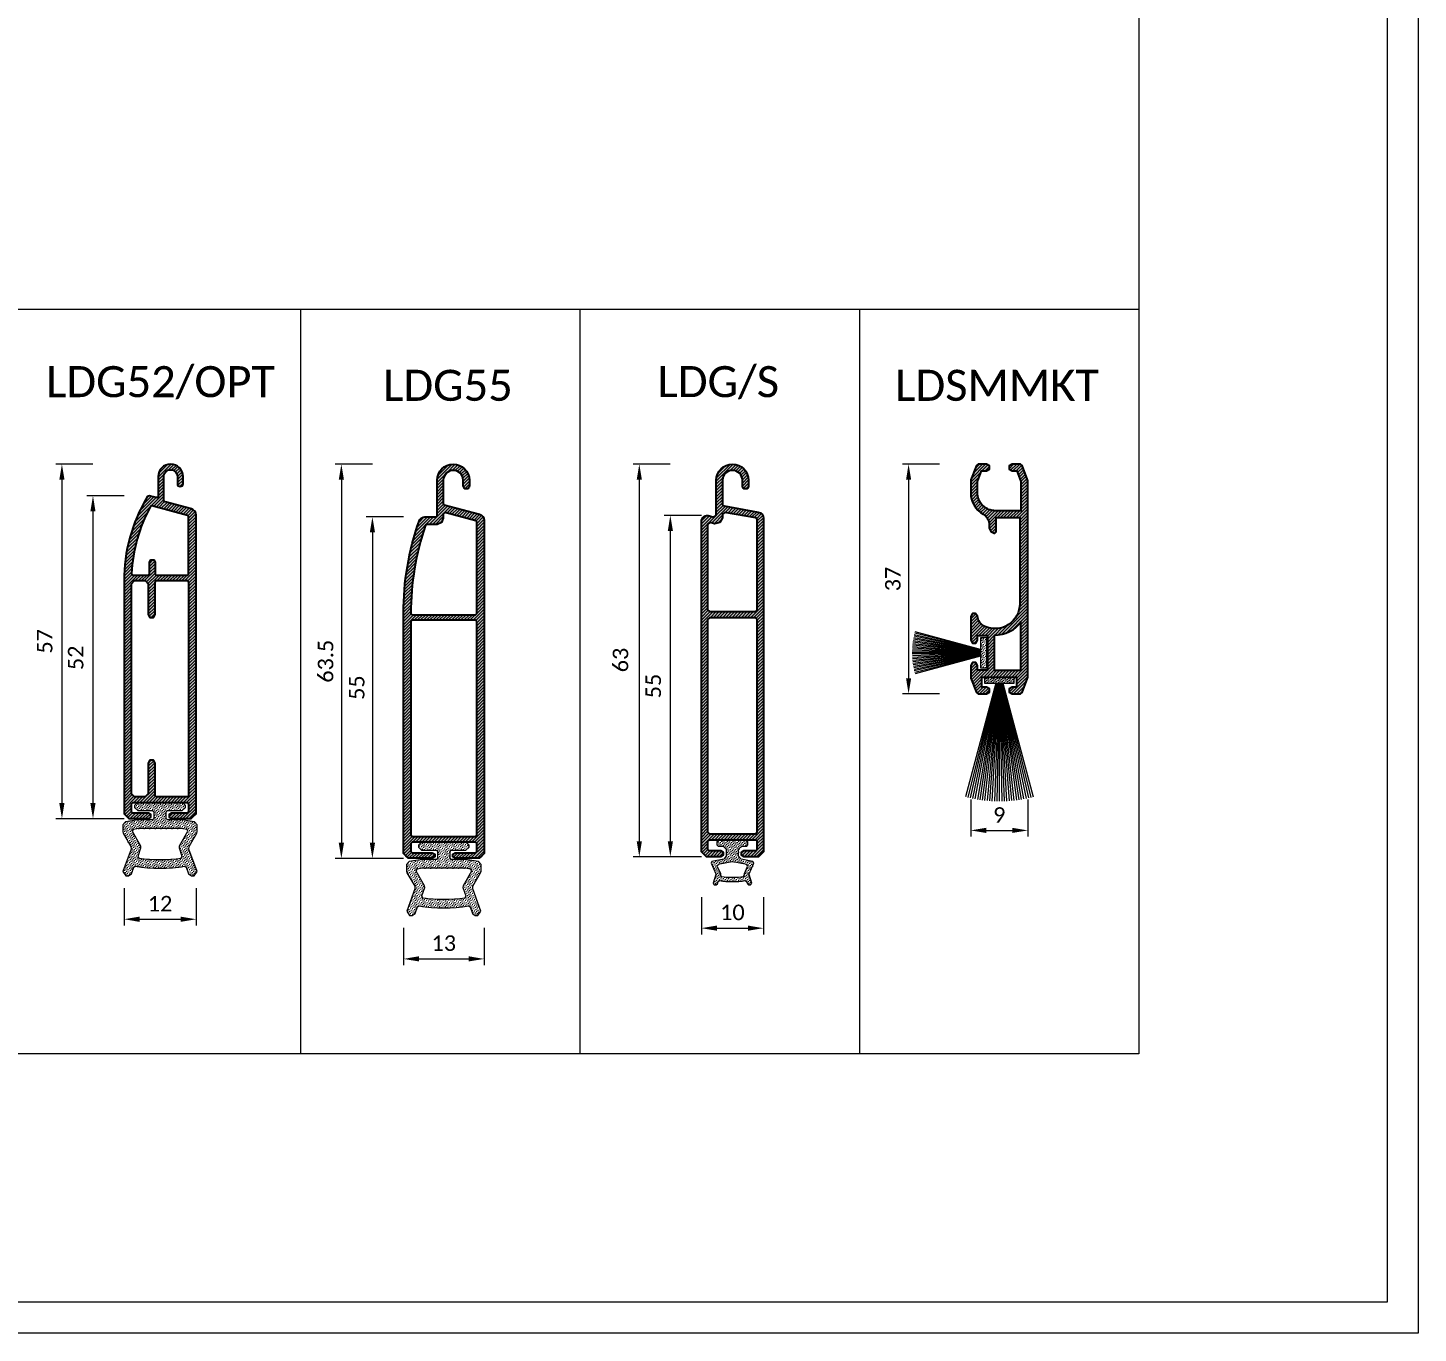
# Model space of a CAD drawing. Header units: millimetres. Extents: x 0 to 7790, y 0 to 17467.
# Drawn here: x 226.1 to 450, y 16468.5 to 16678.8 of the extents above; entities that cross this region are included whole.
import ezdxf

# ---------------------------------------------------------------- set-up
doc = ezdxf.new("R2010")
doc.units = ezdxf.units.MM
doc.header["$PDMODE"] = 35
doc.layers.get('0').update_dxf_attribs({"lineweight": 15})
for name, color, linetype, lineweight in [('_MB_kreskowanie_profile_0.09', 7, 'Continuous', 9), ('_MB_kreskowanie_uszczelki_0.09', 252, 'Continuous', 9), ('_MB_profile_0.25', 7, 'Continuous', 25), ('_MB_ramka_0.15', 124, 'Continuous', 15), ('_MB_solid', 7, 'Continuous', 9), ('_MB_tekst_0.25', 40, 'Continuous', 25), ('_MB_uszczelki_0.15', 140, 'Continuous', 15), ('_MB_wymiar_detal_0.09', 94, 'Continuous', 9)]:
    doc.layers.add(name, color=color, linetype=linetype, lineweight=lineweight)
doc.layers.add('_MB_pomocnicze_niedrukowane', color=220, linetype='Continuous', lineweight=15, plot=False)
doc.styles.add('_MB_Calibri_Light_2.5', font='calibril.ttf', dxfattribs={"height": 2.5})
doc.dimstyles.new('_MB_detal', dxfattribs={"dimscale": 10, "dimtxt": 2.5, "dimasz": 2.5, "dimexe": 1, "dimexo": 1, "dimgap": 1.25, "dimtad": 1, "dimdsep": 46, "dimtxsty": '_MB_Calibri_Light_2.5', "dimcen": -2.5, "dimclrd": 256, "dimclre": 256, "dimclrt": 40, "dimazin": 0, "dimtfac": 0.2, "dimtmove": 1, "dimatfit": 1, "dimfxl": 5, "dimfxlon": 1, "dimtolj": 1, "dimlwd": -1, "dimlwe": -1, "dimarcsym": 0})

# ---------------------------------------------------------------- blocks, each defined once
blk = doc.blocks.new('*D461')
at = {"layer": '_MB_wymiar_detal_0.09', "transparency": 16777216}
for p, q in [((241.58, 16603.41), (235.58, 16603.41)), ((236.58, 16600.91), (236.58, 16553.91)), ((241.58, 16551.41), (235.58, 16551.41))]:
    blk.add_line(p, q, dxfattribs=at)
for points in [[(236.16, 16600.91), (236.99, 16600.91), (236.58, 16603.41)], [(236.16, 16553.91), (236.99, 16553.91), (236.58, 16551.41)]]:
    blk.add_solid(points, dxfattribs=at)
at = {"layer": 'Defpoints', "color": 0, "transparency": 16777216}
for p in [(245.71, 16603.41), (236.58, 16551.41), (242.58, 16551.41)]:
    blk.add_point(p, dxfattribs=at)
at = {"layer": '_MB_wymiar_detal_0.09', "color": 40, "transparency": 16777216, "insert": (233.8, 16577.32), "char_height": 2.5, "attachment_point": 5, "rotation": 90, "style": '_MB_Calibri_Light_2.5'}
blk.add_mtext('\\A1;52', dxfattribs=at)
blk = doc.blocks.new('*D462')
at = {"layer": '_MB_wymiar_detal_0.09', "transparency": 16777216}
for p, q in [((236.58, 16608.52), (230.58, 16608.52)), ((231.58, 16606.02), (231.58, 16553.91)), ((236.58, 16551.41), (230.58, 16551.41))]:
    blk.add_line(p, q, dxfattribs=at)
for points in [[(231.16, 16606.02), (231.99, 16606.02), (231.58, 16608.52)], [(231.16, 16553.91), (231.99, 16553.91), (231.58, 16551.41)]]:
    blk.add_solid(points, dxfattribs=at)
at = {"layer": 'Defpoints', "color": 0, "transparency": 16777216}
for p in [(249.08, 16608.52), (231.58, 16551.41), (242.58, 16551.41)]:
    blk.add_point(p, dxfattribs=at)
at = {"layer": '_MB_wymiar_detal_0.09', "color": 40, "transparency": 16777216, "insert": (228.81, 16579.98), "char_height": 2.5, "attachment_point": 5, "rotation": 90, "style": '_MB_Calibri_Light_2.5'}
blk.add_mtext('\\A1;57', dxfattribs=at)
blk = doc.blocks.new('*D463')
at = {"layer": '_MB_wymiar_detal_0.09', "transparency": 16777216}
for p, q in [((241.58, 16540.21), (241.58, 16534.21)), ((253.18, 16540.21), (253.18, 16534.21)), ((244.08, 16535.21), (250.68, 16535.21))]:
    blk.add_line(p, q, dxfattribs=at)
for points in [[(244.08, 16535.63), (244.08, 16534.79), (241.58, 16535.21)], [(250.68, 16535.63), (250.68, 16534.79), (253.18, 16535.21)]]:
    blk.add_solid(points, dxfattribs=at)
at = {"layer": 'Defpoints', "color": 0, "transparency": 16777216}
for p in [(241.58, 16552.52), (253.18, 16552.6), (253.18, 16535.21)]:
    blk.add_point(p, dxfattribs=at)
at = {"layer": '_MB_wymiar_detal_0.09', "color": 40, "transparency": 16777216, "insert": (247.38, 16537.72), "char_height": 2.5, "attachment_point": 5, "style": '_MB_Calibri_Light_2.5'}
blk.add_mtext('\\A1;12', dxfattribs=at)
blk = doc.blocks.new('-U4LDG')
at = {"layer": '_MB_kreskowanie_uszczelki_0.09', "transparency": 33554687}
h = blk.add_hatch(dxfattribs=at)
h.set_pattern_fill('DOTS', color=256, scale=0.2, angle=45)
h.paths.add_polyline_path([(-1, -1.5), (-1, -2.6), (-1.2, -2.8), (-3.47, -2.8), (-5.57, -3.09), (-6, -3.59), (-6, -4.7), (-5.93, -4.95), (-4.69, -7.1), (-4.66, -7.52), (-5.97, -11.13), (-5.5, -11.8), (-5.07, -11.8), (-4.6, -11.47), (-4.22, -10.41), (-4, -10.28, 0.080466), (4, -10.28), (4.22, -10.41), (4.6, -11.47), (5.07, -11.8), (5.5, -11.8), (5.97, -11.13), (4.66, -7.52), (4.69, -7.1), (5.93, -4.95), (6, -4.7), (6, -3.59), (5.57, -3.09), (3.47, -2.8), (1.2, -2.8), (1, -2.6), (1, -1.5), (1.2, -1.3), (3.55, -1.3), (4.1, -0.8), (4.1, -0.5), (3.6, 0), (-3.6, 0), (-4.1, -0.5), (-4.1, -0.8), (-3.6, -1.3), (-1.2, -1.3)])
h.paths.add_polyline_path([(3.37, -4.2), (3.44, -4.2), (4.35, -4.33), (4.5, -4.63), (3.15, -6.96), (3.12, -7.38), (3.59, -8.68), (3.43, -8.95, -0.073076), (-3.43, -8.95), (-3.59, -8.68), (-3.12, -7.38), (-3.15, -6.96), (-4.5, -4.63), (-4.35, -4.33), (-3.44, -4.2), (-3.37, -4.2)], flags=16)
at = {"layer": '_MB_uszczelki_0.15'}
for points in [[(-3.6, 0), (-4.1, -0.5), (-4.1, -0.8), (-3.6, -1.3), (-1.2, -1.3), (-1, -1.5), (-1, -2.6), (-1.2, -2.8), (-3.47, -2.8), (-5.57, -3.09), (-6, -3.59), (-6, -4.7), (-5.93, -4.95), (-4.69, -7.1), (-4.66, -7.52), (-5.97, -11.13), (-5.5, -11.8), (-5.07, -11.8), (-4.6, -11.47), (-4.22, -10.41), (-4, -10.28, 0.080466), (4, -10.28), (4.22, -10.41), (4.6, -11.47), (5.07, -11.8), (5.5, -11.8), (5.97, -11.13), (4.66, -7.52), (4.69, -7.1), (5.93, -4.95), (6, -4.7), (6, -3.59), (5.57, -3.09), (3.47, -2.8), (1.2, -2.8), (1, -2.6), (1, -1.5), (1.2, -1.3), (3.55, -1.3), (4.1, -0.8), (4.1, -0.5), (3.6, 0)], [(-3.37, -4.2), (-3.44, -4.2), (-4.35, -4.33), (-4.5, -4.63), (-3.15, -6.96), (-3.12, -7.38), (-3.59, -8.68), (-3.43, -8.95, 0.073076), (3.43, -8.95), (3.59, -8.68), (3.12, -7.38), (3.15, -6.96), (4.5, -4.63), (4.35, -4.33), (3.44, -4.2), (3.37, -4.2)]]:
    blk.add_lwpolyline(points, format="xyb", close=True, dxfattribs=at)
blk = doc.blocks.new("-LDG52'OPT")
at = {"layer": '_MB_kreskowanie_profile_0.09', "transparency": 33554687}
h = blk.add_hatch(dxfattribs=at)
h.set_pattern_fill('JIS_WOOD', color=256, scale=0.5)
h.set_pattern_definition([(45, (15500.28955, -5177.3433), (-0.2499999996, 0.2499999996), [])])
h.paths.add_polyline_path([(-3.82, -1.79), (-4.79, -1.53, 0.339454), (-5.35, -1.76, 0.135017), (-9.05, -15.21), (-9.05, -52.71), (-8.65, -53.11), (-8.25, -53.51), (-5.1, -53.51), (-4.71, -53.29), (-4.71, -52.84), (-5.1, -52.61), (-7.65, -52.61), (-7.85, -52.41), (-7.85, -51.11), (-7.65, -50.91), (1.15, -50.91), (1.35, -51.11), (1.35, -52.41), (1.15, -52.61), (-1.4, -52.61), (-1.79, -52.84), (-1.79, -53.29), (-1.4, -53.51), (1.75, -53.51), (2.15, -53.11), (2.55, -52.71), (2.55, -4.57, 0.339454), (1.81, -3.6), (-2.43, -2.47, -0.339454), (-2.65, -2.18), (-2.65, 1.6, -1), (-0.45, 1.6), (-0.45, 0.45, 1), (0.45, 0.45), (0.45, 1.6, 1), (-3.55, 1.6), (-3.55, -1.6, -0.520567)])
h.paths.add_polyline_path([(1.2, -4.68), (1.35, -4.87), (1.35, -14.06), (1.15, -14.26), (-3.85, -14.26), (-4.05, -14.06), (-4.05, -12.21), (-4.27, -11.82), (-4.73, -11.82), (-4.95, -12.21), (-4.95, -14.06), (-5.15, -14.26), (-7.62, -14.26), (-7.82, -14.05, -0.113362), (-4.8, -3.23), (-4.58, -3.13)], flags=16)
h.paths.add_polyline_path([(1.15, -15.16), (1.35, -15.36), (1.35, -49.81), (1.15, -50.01), (-3.85, -50.01), (-4.05, -49.81), (-4.05, -44.56), (-4.32, -44.09), (-4.87, -44.09), (-5.15, -44.56), (-5.15, -49.51), (-5.65, -50.01), (-7.35, -50.01), (-7.85, -49.51), (-7.85, -15.66), (-7.35, -15.16), (-5.65, -15.16), (-5.15, -15.66), (-5.15, -20.61), (-4.87, -21.09), (-4.32, -21.09), (-4.05, -20.61), (-4.05, -15.36), (-3.85, -15.16)], flags=16)
at = {"layer": '_MB_solid', "transparency": 33554687}
h = blk.add_hatch(color=256, dxfattribs=at)
h.dxf.hatch_style = 1
h.paths.add_polyline_path([(2.55, -4.57, 0.339454), (1.81, -3.6), (-2.43, -2.47, -0.339454), (-2.65, -2.18), (-2.65, 1.6, -1), (-0.45, 1.6), (-0.45, 0.45, 1), (0.45, 0.45), (0.45, 1.6, 1), (-3.55, 1.6), (-3.55, -1.6, -0.520567), (-3.82, -1.79), (-4.79, -1.53, 0.339454), (-5.35, -1.76, 0.135017), (-9.05, -15.21), (-9.05, -52.71), (-8.65, -53.11), (-8.25, -53.51), (-5.1, -53.51), (-4.71, -53.29), (-4.71, -52.84), (-5.1, -52.61), (-7.65, -52.61), (-7.85, -52.41), (-7.85, -51.11), (-7.65, -50.91), (1.15, -50.91), (1.35, -51.11), (1.35, -52.41), (1.15, -52.61), (-1.4, -52.61), (-1.79, -52.84), (-1.79, -53.29), (-1.4, -53.51), (1.75, -53.51), (2.15, -53.11), (2.55, -52.71)])
h.paths.add_polyline_path([(1.15, -15.16), (1.35, -15.36), (1.35, -49.81), (1.15, -50.01), (-3.85, -50.01), (-4.05, -49.81), (-4.05, -44.56), (-4.32, -44.09), (-4.87, -44.09), (-5.15, -44.56), (-5.15, -49.51), (-5.65, -50.01), (-7.35, -50.01), (-7.85, -49.51), (-7.85, -15.66), (-7.35, -15.16), (-5.65, -15.16), (-5.15, -15.66), (-5.15, -20.61), (-4.87, -21.09), (-4.32, -21.09), (-4.05, -20.61), (-4.05, -15.36), (-3.85, -15.16)], flags=16)
h.paths.add_polyline_path([(1.15, -14.26), (-3.85, -14.26), (-4.05, -14.06), (-4.05, -12.21), (-4.27, -11.82), (-4.73, -11.82), (-4.95, -12.21), (-4.95, -14.06), (-5.15, -14.26), (-7.62, -14.26), (-7.82, -14.05, -0.113362), (-4.8, -3.23), (-4.58, -3.13), (1.2, -4.68), (1.35, -4.87), (1.35, -14.06)], flags=16)
at = {"layer": '_MB_profile_0.25'}
for points in [[(0.45, 1.6, 1), (-3.55, 1.6), (-3.55, -1.6, -0.520567), (-3.82, -1.79), (-4.79, -1.53, 0.339454), (-5.35, -1.76, 0.135017), (-9.05, -15.21), (-9.05, -52.71), (-8.65, -53.11), (-8.25, -53.51), (-5.1, -53.51), (-4.71, -53.29), (-4.71, -52.84), (-5.1, -52.61), (-7.65, -52.61), (-7.85, -52.41), (-7.85, -51.11), (-7.65, -50.91), (1.15, -50.91), (1.35, -51.11), (1.35, -52.41), (1.15, -52.61), (-1.4, -52.61), (-1.79, -52.84), (-1.79, -53.29), (-1.4, -53.51), (1.75, -53.51), (2.15, -53.11), (2.55, -52.71), (2.55, -4.57, 0.339454), (1.81, -3.6), (-2.43, -2.47, -0.339454), (-2.65, -2.18), (-2.65, 1.6, -1), (-0.45, 1.6), (-0.45, 0.45, 1), (0.45, 0.45)], [(1.2, -4.68), (-4.58, -3.13), (-4.8, -3.23, 0.113362), (-7.82, -14.05), (-7.62, -14.26), (-5.15, -14.26), (-4.95, -14.06), (-4.95, -12.21), (-4.73, -11.82), (-4.27, -11.82), (-4.05, -12.21), (-4.05, -14.06), (-3.85, -14.26), (1.15, -14.26), (1.35, -14.06), (1.35, -4.87)]]:
    blk.add_lwpolyline(points, format="xyb", close=True, dxfattribs=at)
blk.add_lwpolyline([(-3.85, -50.01), (-4.05, -49.81), (-4.05, -44.56), (-4.32, -44.09), (-4.87, -44.09), (-5.15, -44.56), (-5.15, -49.51), (-5.65, -50.01), (-7.35, -50.01), (-7.85, -49.51), (-7.85, -15.66), (-7.35, -15.16), (-5.65, -15.16), (-5.15, -15.66), (-5.15, -20.61), (-4.87, -21.09), (-4.32, -21.09), (-4.05, -20.61), (-4.05, -15.36), (-3.85, -15.16), (1.15, -15.16), (1.35, -15.36), (1.35, -49.81), (1.15, -50.01)], close=True, dxfattribs=at)
blk.add_blockref('-U4LDG', (-3.25, -50.91))
blk = doc.blocks.new('*D464')
at = {"layer": '_MB_wymiar_detal_0.09', "transparency": 16777216}
for p, q in [((286.58, 16600.02), (280.58, 16600.02)), ((281.58, 16597.52), (281.58, 16547.52)), ((286.58, 16545.02), (280.58, 16545.02))]:
    blk.add_line(p, q, dxfattribs=at)
for points in [[(281.16, 16597.52), (282, 16597.52), (281.58, 16600.02)], [(281.16, 16547.52), (282, 16547.52), (281.58, 16545.02)]]:
    blk.add_solid(points, dxfattribs=at)
at = {"layer": 'Defpoints', "color": 0, "transparency": 16777216}
for p in [(290.04, 16600.02), (281.58, 16545.02), (287.58, 16545.02)]:
    blk.add_point(p, dxfattribs=at)
at = {"layer": '_MB_wymiar_detal_0.09', "color": 40, "transparency": 16777216, "insert": (279.06, 16572.52), "char_height": 2.5, "attachment_point": 5, "rotation": 90, "style": '_MB_Calibri_Light_2.5'}
blk.add_mtext('\\A1;55', dxfattribs=at)
blk = doc.blocks.new('*D465')
at = {"layer": '_MB_wymiar_detal_0.09', "transparency": 16777216}
for p, q in [((281.58, 16608.52), (275.58, 16608.52)), ((276.58, 16606.02), (276.58, 16547.52)), ((281.58, 16545.02), (275.58, 16545.02))]:
    blk.add_line(p, q, dxfattribs=at)
for points in [[(276.16, 16606.02), (277, 16606.02), (276.58, 16608.52)], [(276.16, 16547.52), (277, 16547.52), (276.58, 16545.02)]]:
    blk.add_solid(points, dxfattribs=at)
at = {"layer": 'Defpoints', "color": 0, "transparency": 16777216}
for p in [(294.6, 16608.52), (276.58, 16545.02), (287.58, 16545.02)]:
    blk.add_point(p, dxfattribs=at)
at = {"layer": '_MB_wymiar_detal_0.09', "color": 40, "transparency": 16777216, "insert": (274.05, 16576.77), "char_height": 2.5, "attachment_point": 5, "rotation": 90, "style": '_MB_Calibri_Light_2.5'}
blk.add_mtext('\\A1;63.5', dxfattribs=at)
blk = doc.blocks.new('-LDG55')
at = {"layer": '_MB_kreskowanie_profile_0.09', "transparency": 33554687}
h = blk.add_hatch(dxfattribs=at)
h.set_pattern_fill('JIS_WOOD', color=256, scale=0.5)
h.set_pattern_definition([(45, (15316.1808, -5176.73827), (-0.2499999996, 0.2499999996), [])])
h.paths.add_polyline_path([(-10.12, -58.7), (-9.72, -59.1), (-9.32, -59.5), (-5.47, -59.5), (-5.08, -59.28), (-5.08, -58.83), (-5.47, -58.6), (-8.72, -58.6), (-8.92, -58.4), (-8.92, -57.1), (-8.72, -56.9), (1.48, -56.9), (1.68, -57.1), (1.68, -58.4), (1.48, -58.6), (-1.77, -58.6), (-2.16, -58.83), (-2.16, -59.28), (-1.77, -59.5), (2.08, -59.5), (2.48, -59.1), (2.88, -58.7), (2.88, -5.03, 0.339454), (2.14, -4.06), (-3.55, -2.54, -0.339454), (-3.7, -2.34), (-3.7, 1.4, -1), (-0.5, 1.4), (-0.5, 0.5, 1), (0.5, 0.5), (0.5, 1.4, 1), (-4.7, 1.4), (-4.7, -4.3, -0.414214), (-4.9, -4.5), (-6.66, -4.5, 0.318943), (-7.61, -5.17, 0.084153), (-10.12, -20)])
h.paths.add_polyline_path([(-8.72, -21.15), (1.48, -21.15), (1.68, -21.35), (1.68, -55.8), (1.48, -56), (-8.72, -56), (-8.92, -55.8), (-8.92, -21.35)], flags=16)
h.paths.add_polyline_path([(-8.72, -20.25), (-8.92, -20.05, -0.082804), (-6.57, -5.84), (-6.38, -5.7), (-4.7, -5.7), (-3.99, -5.41), (-3.7, -4.7), (-3.7, -4), (-3.45, -3.81), (1.53, -5.14), (1.68, -5.33), (1.68, -20.05), (1.48, -20.25)], flags=16)
at = {"layer": '_MB_solid', "transparency": 33554687}
h = blk.add_hatch(color=256, dxfattribs=at)
h.dxf.hatch_style = 1
h.paths.add_polyline_path([(-3.55, -2.54, -0.339454), (-3.7, -2.34), (-3.7, 1.4, -1), (-0.5, 1.4), (-0.5, 0.5, 1), (0.5, 0.5), (0.5, 1.4, 1), (-4.7, 1.4), (-4.7, -4.3, -0.414214), (-4.9, -4.5), (-6.66, -4.5, 0.318943), (-7.61, -5.17, 0.084153), (-10.12, -20), (-10.12, -58.7), (-9.72, -59.1), (-9.32, -59.5), (-5.47, -59.5), (-5.08, -59.28), (-5.08, -58.83), (-5.47, -58.6), (-8.72, -58.6), (-8.92, -58.4), (-8.92, -57.1), (-8.72, -56.9), (1.48, -56.9), (1.68, -57.1), (1.68, -58.4), (1.48, -58.6), (-1.77, -58.6), (-2.16, -58.83), (-2.16, -59.28), (-1.77, -59.5), (2.08, -59.5), (2.48, -59.1), (2.88, -58.7), (2.88, -5.03, 0.339454), (2.14, -4.06)])
h.paths.add_polyline_path([(1.53, -5.14), (1.68, -5.33), (1.68, -20.05), (1.48, -20.25), (-8.72, -20.25), (-8.92, -20.05, -0.082804), (-6.57, -5.84), (-6.38, -5.7), (-4.7, -5.7), (-3.99, -5.41), (-3.7, -4.7), (-3.7, -4), (-3.45, -3.81)], flags=16)
h.paths.add_polyline_path([(1.48, -21.15), (1.68, -21.35), (1.68, -55.8), (1.48, -56), (-8.72, -56), (-8.92, -55.8), (-8.92, -21.35), (-8.72, -21.15)], flags=16)
at = {"layer": '_MB_profile_0.25'}
blk.add_lwpolyline([(-10.12, -20, -0.084153), (-7.61, -5.17, -0.318943), (-6.66, -4.5), (-4.9, -4.5, 0.414214), (-4.7, -4.3), (-4.7, 1.4, -1), (0.5, 1.4), (0.5, 0.5, -1), (-0.5, 0.5), (-0.5, 1.4, 1), (-3.7, 1.4), (-3.7, -2.34, 0.339454), (-3.55, -2.54), (2.14, -4.06, -0.339454), (2.88, -5.03), (2.88, -58.7), (2.48, -59.1), (2.08, -59.5), (-1.77, -59.5), (-2.16, -59.28), (-2.16, -58.83), (-1.77, -58.6), (1.48, -58.6), (1.68, -58.4), (1.68, -57.1), (1.48, -56.9), (-8.72, -56.9), (-8.92, -57.1), (-8.92, -58.4), (-8.72, -58.6), (-5.47, -58.6), (-5.08, -58.83), (-5.08, -59.28), (-5.47, -59.5), (-9.32, -59.5), (-9.72, -59.1), (-10.12, -58.7), (-10.12, -19.97)], format="xyb", dxfattribs=at)
blk.add_lwpolyline([(1.68, -5.33), (1.53, -5.14), (-3.45, -3.81), (-3.7, -4), (-3.7, -4.7), (-3.99, -5.41), (-4.7, -5.7), (-6.38, -5.7), (-6.57, -5.84, 0.082804), (-8.92, -20.05), (-8.72, -20.25), (1.48, -20.25), (1.68, -20.05)], format="xyb", close=True, dxfattribs=at)
blk.add_lwpolyline([(1.68, -21.35), (1.48, -21.15), (-8.72, -21.15), (-8.92, -21.35), (-8.92, -55.8), (-8.72, -56), (1.48, -56), (1.68, -55.8)], close=True, dxfattribs=at)
blk.add_blockref('-U4LDG', (-3.62, -56.9))
blk = doc.blocks.new('*D466')
at = {"layer": '_MB_wymiar_detal_0.09', "transparency": 16777216}
for p, q in [((286.58, 16533.82), (286.58, 16527.82)), ((299.58, 16533.82), (299.58, 16527.82)), ((289.08, 16528.82), (297.08, 16528.82))]:
    blk.add_line(p, q, dxfattribs=at)
for points in [[(289.08, 16529.24), (289.08, 16528.41), (286.58, 16528.82)], [(297.08, 16529.24), (297.08, 16528.41), (299.58, 16528.82)]]:
    blk.add_solid(points, dxfattribs=at)
at = {"layer": 'Defpoints', "color": 0, "transparency": 16777216}
for p in [(286.58, 16546.02), (299.58, 16546.02), (299.58, 16528.82)]:
    blk.add_point(p, dxfattribs=at)
at = {"layer": '_MB_wymiar_detal_0.09', "color": 40, "transparency": 16777216, "insert": (293.08, 16531.35), "char_height": 2.5, "attachment_point": 5, "style": '_MB_Calibri_Light_2.5'}
blk.add_mtext('\\A1;13', dxfattribs=at)
blk = doc.blocks.new('*D467')
at = {"layer": '_MB_wymiar_detal_0.09', "transparency": 16777216}
for p, q in [((334.56, 16538.77), (334.56, 16532.77)), ((344.56, 16538.77), (344.56, 16532.77)), ((337.06, 16533.77), (342.06, 16533.77))]:
    blk.add_line(p, q, dxfattribs=at)
for points in [[(337.06, 16534.19), (337.06, 16533.36), (334.56, 16533.77)], [(342.06, 16534.19), (342.06, 16533.36), (344.56, 16533.77)]]:
    blk.add_solid(points, dxfattribs=at)
at = {"layer": 'Defpoints', "color": 0, "transparency": 16777216}
for p in [(334.56, 16546.27), (344.56, 16546.27), (344.56, 16533.77)]:
    blk.add_point(p, dxfattribs=at)
at = {"layer": '_MB_wymiar_detal_0.09', "color": 40, "transparency": 16777216, "insert": (339.56, 16536.3), "char_height": 2.5, "attachment_point": 5, "style": '_MB_Calibri_Light_2.5'}
blk.add_mtext('\\A1;10', dxfattribs=at)
blk = doc.blocks.new('*D468')
at = {"layer": '_MB_wymiar_detal_0.09', "transparency": 16777216}
for p, q in [((334.56, 16600.27), (328.56, 16600.27)), ((329.56, 16597.77), (329.56, 16547.77)), ((334.56, 16545.27), (328.56, 16545.27))]:
    blk.add_line(p, q, dxfattribs=at)
for points in [[(329.15, 16597.77), (329.98, 16597.77), (329.56, 16600.27)], [(329.15, 16547.77), (329.98, 16547.77), (329.56, 16545.27)]]:
    blk.add_solid(points, dxfattribs=at)
at = {"layer": 'Defpoints', "color": 0, "transparency": 16777216}
for p in [(335.56, 16600.27), (329.56, 16545.27), (335.56, 16545.27)]:
    blk.add_point(p, dxfattribs=at)
at = {"layer": '_MB_wymiar_detal_0.09', "color": 40, "transparency": 16777216, "insert": (326.82, 16572.78), "char_height": 2.5, "attachment_point": 5, "rotation": 90, "style": '_MB_Calibri_Light_2.5'}
blk.add_mtext('\\A1;55', dxfattribs=at)
blk = doc.blocks.new('*D469')
at = {"layer": '_MB_wymiar_detal_0.09', "transparency": 16777216}
for p, q in [((329.56, 16608.52), (323.56, 16608.52)), ((324.56, 16606.02), (324.56, 16547.77)), ((329.56, 16545.27), (323.56, 16545.27))]:
    blk.add_line(p, q, dxfattribs=at)
for points in [[(324.15, 16606.02), (324.98, 16606.02), (324.56, 16608.52)], [(324.15, 16547.77), (324.98, 16547.77), (324.56, 16545.27)]]:
    blk.add_solid(points, dxfattribs=at)
at = {"layer": 'Defpoints', "color": 0, "transparency": 16777216}
for p in [(339.56, 16608.52), (324.56, 16545.27), (335.56, 16545.27)]:
    blk.add_point(p, dxfattribs=at)
at = {"layer": '_MB_wymiar_detal_0.09', "color": 40, "transparency": 16777216, "insert": (321.54, 16576.97), "char_height": 2.5, "attachment_point": 5, "rotation": 90, "style": '_MB_Calibri_Light_2.5'}
blk.add_mtext('\\A1;63', dxfattribs=at)
blk = doc.blocks.new("-U1'LD")
at = {"layer": '_MB_kreskowanie_uszczelki_0.09', "transparency": 33554687}
h = blk.add_hatch(dxfattribs=at)
h.set_pattern_fill('DOTS', color=256, scale=0.2, angle=45)
h.set_pattern_definition([(45, (16177.79034, -5378.269), (-0.1122532015, 0.3367596045), [0, -0.3175])])
h.paths.add_polyline_path([(1.5, -1), (2.3, -1), (2.5, -0.8), (2.5, -0.2), (2.3, 0), (-2.3, 0), (-2.5, -0.2), (-2.5, -0.8), (-2.3, -1), (-1.5, -1), (-1, -1.5), (-1, -2.59), (-1.4, -3.08), (-3.3, -3.45), (-3.45, -3.73), (-2.68, -5.43), (-2.67, -5.57), (-3.12, -6.94), (-2.93, -7.2), (-2.61, -7.2), (-2.42, -7.06), (-2.29, -6.67), (-2.07, -6.54, 0.079556), (2.07, -6.54), (2.29, -6.67), (2.42, -7.06), (2.61, -7.2), (2.93, -7.2), (3.12, -6.94), (2.67, -5.57), (2.68, -5.43), (3.45, -3.73), (3.3, -3.45), (1.4, -3.08), (1, -2.59), (1, -1.5)])
h.paths.add_polyline_path([(2.3, -3.97), (2.45, -4.25), (1.93, -5.39), (1.92, -5.53), (1.95, -5.61), (1.79, -5.87, -0.072504), (-1.79, -5.87), (-1.95, -5.61), (-1.92, -5.53), (-1.93, -5.39), (-2.45, -4.25), (-2.3, -3.97), (-0.04, -3.52), (0.04, -3.52)], flags=16)
at = {"layer": '_MB_uszczelki_0.15'}
for points in [[(3.3, -3.45), (1.4, -3.08), (1, -2.59), (1, -1.5), (1.5, -1), (2.3, -1), (2.5, -0.8), (2.5, -0.3), (2.2, 0), (-2.2, 0), (-2.5, -0.3), (-2.5, -0.8), (-2.3, -1), (-1.5, -1), (-1, -1.5), (-1, -2.59), (-1.4, -3.08), (-3.3, -3.45), (-3.45, -3.73), (-2.68, -5.43), (-2.67, -5.57), (-3.12, -6.94), (-2.93, -7.2), (-2.61, -7.2), (-2.42, -7.06), (-2.29, -6.67), (-2.07, -6.54, 0.079556), (2.07, -6.54), (2.29, -6.67), (2.42, -7.06), (2.61, -7.2), (2.93, -7.2), (3.12, -6.94), (2.67, -5.57), (2.68, -5.43), (3.45, -3.73)], [(-0.04, -3.52), (-2.3, -3.97), (-2.45, -4.25), (-1.93, -5.39), (-1.92, -5.53), (-1.95, -5.61), (-1.79, -5.87, 0.072504), (1.79, -5.87), (1.95, -5.61), (1.92, -5.53), (1.93, -5.39), (2.45, -4.25), (2.3, -3.97), (0.04, -3.52)]]:
    blk.add_lwpolyline(points, format="xyb", dxfattribs=at)
for points in [[(0.04, -3.52), (-0.04, -3.52)], [(3.45, -3.73), (3.3, -3.45)]]:
    blk.add_lwpolyline(points, dxfattribs=at)
blk = doc.blocks.new("-LDG'S")
at = {"layer": '_MB_kreskowanie_profile_0.09', "transparency": 33554687}
h = blk.add_hatch(dxfattribs=at)
h.set_pattern_fill('JIS_WOOD', color=256, scale=0.5)
h.set_pattern_definition([(45, (15498.7698, -5068.40613), (-0.2499999996, 0.2499999996), [])])
edge = h.paths.add_edge_path()
edge.add_arc((1.9, -4.7), 1, 0, 80)
edge.add_line((2.07, -3.72), (-3.45, -2.74))
edge.add_arc((-3.4, -2.45), 0.3, 180, 260, ccw=False)
edge.add_line((-3.7, -2.45), (-3.7, 1.4))
edge.add_arc((-2.1, 1.4), 1.6, 0, 180, ccw=False)
edge.add_line((-0.5, 1.4), (-0.5, 0.5))
edge.add_arc((0, 0.5), 0.5, 180, 360)
edge.add_line((0.5, 0.5), (0.5, 1.4))
edge.add_arc((-2.1, 1.4), 2.6, 0, 180)
edge.add_line((-4.7, 1.4), (-4.7, -4.24))
edge.add_line((-4.7, -4.24), (-5.09, -4.52))
edge.add_line((-5.09, -4.52), (-5.79, -4.3))
edge.add_arc((-6.1, -5.25), 1, 72.2, 180)
edge.add_line((-7.1, -5.25), (-7.1, -58.45))
edge.add_line((-7.1, -58.45), (-6.3, -59.25))
edge.add_line((-6.3, -59.25), (-4, -59.25))
edge.add_line((-4, -59.25), (-3.57, -59))
edge.add_line((-3.57, -59), (-3.57, -58.75))
edge.add_line((-3.57, -58.75), (-3.57, -58.5))
edge.add_line((-3.57, -58.5), (-4, -58.25))
edge.add_line((-4, -58.25), (-5.9, -58.25))
edge.add_line((-5.9, -58.25), (-6.1, -58.05))
edge.add_line((-6.1, -58.05), (-6.1, -56.75))
edge.add_line((-6.1, -56.75), (-5.9, -56.55))
edge.add_line((-5.9, -56.55), (1.7, -56.55))
edge.add_line((1.7, -56.55), (1.9, -56.75))
edge.add_line((1.9, -56.75), (1.9, -58.05))
edge.add_line((1.9, -58.05), (1.7, -58.25))
edge.add_line((1.7, -58.25), (-0.2, -58.25))
edge.add_line((-0.2, -58.25), (-0.63, -58.5))
edge.add_line((-0.63, -58.5), (-0.63, -58.75))
edge.add_line((-0.63, -58.75), (-0.63, -59))
edge.add_line((-0.63, -59), (-0.2, -59.25))
edge.add_line((-0.2, -59.25), (2.1, -59.25))
edge.add_line((2.1, -59.25), (2.9, -58.45))
edge.add_line((2.9, -58.45), (2.9, -4.7))
h.paths.add_polyline_path([(-5.8, -20.75), (1.6, -20.75), (1.9, -21.05), (1.9, -55.25), (1.6, -55.55), (-5.8, -55.55), (-6.1, -55.25), (-6.1, -21.05)], flags=16)
h.paths.add_polyline_path([(-6.1, -19.45), (-6.1, -5.66), (-5.71, -5.38), (-5.01, -5.6), (-4.14, -5.42), (-3.7, -4.65), (-3.7, -4.07), (-3.35, -3.78), (1.65, -4.66), (1.9, -4.95), (1.9, -19.45), (1.6, -19.75), (-5.8, -19.75)], flags=16)
at = {"layer": '_MB_solid', "transparency": 33554687}
h = blk.add_hatch(color=256, dxfattribs=at)
h.dxf.hatch_style = 1
edge = h.paths.add_edge_path()
edge.add_arc((-3.4, -2.45), 0.3, 180, 260, ccw=False)
edge.add_line((-3.7, -2.45), (-3.7, 1.4))
edge.add_arc((-2.1, 1.4), 1.6, 0, 180, ccw=False)
edge.add_line((-0.5, 1.4), (-0.5, 0.5))
edge.add_arc((0, 0.5), 0.5, 180, 360)
edge.add_line((0.5, 0.5), (0.5, 1.4))
edge.add_arc((-2.1, 1.4), 2.6, 0, 180)
edge.add_line((-4.7, 1.4), (-4.7, -4.24))
edge.add_line((-4.7, -4.24), (-5.09, -4.52))
edge.add_line((-5.09, -4.52), (-5.79, -4.3))
edge.add_arc((-6.1, -5.25), 1, 72.2, 180)
edge.add_line((-7.1, -5.25), (-7.1, -58.45))
edge.add_line((-7.1, -58.45), (-6.3, -59.25))
edge.add_line((-6.3, -59.25), (-4, -59.25))
edge.add_line((-4, -59.25), (-3.57, -59))
edge.add_line((-3.57, -59), (-3.57, -58.75))
edge.add_line((-3.57, -58.75), (-3.57, -58.5))
edge.add_line((-3.57, -58.5), (-4, -58.25))
edge.add_line((-4, -58.25), (-5.9, -58.25))
edge.add_line((-5.9, -58.25), (-6.1, -58.05))
edge.add_line((-6.1, -58.05), (-6.1, -56.75))
edge.add_line((-6.1, -56.75), (-5.9, -56.55))
edge.add_line((-5.9, -56.55), (1.7, -56.55))
edge.add_line((1.7, -56.55), (1.9, -56.75))
edge.add_line((1.9, -56.75), (1.9, -58.05))
edge.add_line((1.9, -58.05), (1.7, -58.25))
edge.add_line((1.7, -58.25), (-0.2, -58.25))
edge.add_line((-0.2, -58.25), (-0.63, -58.5))
edge.add_line((-0.63, -58.5), (-0.63, -58.75))
edge.add_line((-0.63, -58.75), (-0.63, -59))
edge.add_line((-0.63, -59), (-0.2, -59.25))
edge.add_line((-0.2, -59.25), (2.1, -59.25))
edge.add_line((2.1, -59.25), (2.9, -58.45))
edge.add_line((2.9, -58.45), (2.9, -4.7))
edge.add_arc((1.9, -4.7), 1, 0, 80)
edge.add_line((2.07, -3.72), (-3.45, -2.74))
h.paths.add_polyline_path([(1.65, -4.66), (1.9, -4.95), (1.9, -19.45), (1.6, -19.75), (-5.8, -19.75), (-6.1, -19.45), (-6.1, -5.66), (-5.71, -5.38), (-5.01, -5.6), (-4.14, -5.42), (-3.7, -4.65), (-3.7, -4.07), (-3.35, -3.78)], flags=16)
h.paths.add_polyline_path([(1.6, -20.75), (1.9, -21.05), (1.9, -55.25), (1.6, -55.55), (-5.8, -55.55), (-6.1, -55.25), (-6.1, -21.05), (-5.8, -20.75)], flags=16)
at = {"layer": '_MB_profile_0.25'}
blk.add_lwpolyline([(1.71, -58.25), (1.9, -58.05), (1.9, -56.75), (1.7, -56.55), (-5.9, -56.55), (-6.1, -56.75), (-6.1, -58.05), (-5.9, -58.25), (-4, -58.25), (-3.57, -58.5), (-3.57, -58.75), (-3.57, -59), (-4, -59.25), (-6.3, -59.25), (-7.1, -58.45), (-7.1, -5.25, -0.508427), (-5.79, -4.3), (-5.09, -4.52), (-4.7, -4.24), (-4.7, 1.4, -1), (0.5, 1.4), (0.5, 0.5, -1), (-0.5, 0.5), (-0.5, 1.4, 1), (-3.7, 1.4), (-3.7, -2.45, 0.36397), (-3.45, -2.74), (2.07, -3.72, -0.36397), (2.9, -4.7), (2.9, -58.45), (2.1, -59.25), (-0.2, -59.25), (-0.63, -59), (-0.63, -58.75), (-0.63, -58.5), (-0.2, -58.25), (1.7, -58.25)], format="xyb", dxfattribs=at)
for points in [[(-3.35, -3.78), (-3.7, -4.07), (-3.7, -4.65), (-4.14, -5.42), (-5.01, -5.6), (-5.71, -5.38), (-6.1, -5.66), (-6.1, -19.45), (-5.8, -19.75), (1.6, -19.75), (1.9, -19.45), (1.9, -4.95), (1.65, -4.66)], [(-5.8, -20.75), (-6.1, -21.05), (-6.1, -55.25), (-5.8, -55.55), (1.6, -55.55), (1.9, -55.25), (1.9, -21.05), (1.6, -20.75)]]:
    blk.add_lwpolyline(points, close=True, dxfattribs=at)
blk.add_blockref("-U1'LD", (-2.1, -56.55))
blk = doc.blocks.new('*D494')
at = {"layer": '_MB_wymiar_detal_0.09', "transparency": 16777216}
for p, q in [((377.93, 16554.52), (377.93, 16548.52)), ((387.13, 16554.52), (387.13, 16548.52)), ((380.43, 16549.52), (384.63, 16549.52))]:
    blk.add_line(p, q, dxfattribs=at)
for points in [[(380.43, 16549.94), (380.43, 16549.11), (377.93, 16549.52)], [(384.63, 16549.94), (384.63, 16549.11), (387.13, 16549.52)]]:
    blk.add_solid(points, dxfattribs=at)
at = {"layer": 'Defpoints', "color": 0, "transparency": 16777216}
for p in [(377.93, 16574.22), (387.13, 16574.22), (387.13, 16549.52)]:
    blk.add_point(p, dxfattribs=at)
at = {"layer": '_MB_wymiar_detal_0.09', "color": 40, "transparency": 16777216, "insert": (382.53, 16552), "char_height": 2.5, "attachment_point": 5, "style": '_MB_Calibri_Light_2.5'}
blk.add_mtext('\\A1;9', dxfattribs=at)
blk = doc.blocks.new('*D495')
at = {"layer": '_MB_wymiar_detal_0.09', "transparency": 16777216}
for p, q in [((372.93, 16608.52), (366.93, 16608.52)), ((367.93, 16606.02), (367.93, 16574.02)), ((372.93, 16571.52), (366.93, 16571.52))]:
    blk.add_line(p, q, dxfattribs=at)
for points in [[(367.52, 16606.02), (368.35, 16606.02), (367.93, 16608.52)], [(367.52, 16574.02), (368.35, 16574.02), (367.93, 16571.52)]]:
    blk.add_solid(points, dxfattribs=at)
at = {"layer": 'Defpoints', "color": 0, "transparency": 16777216}
for p in [(379.14, 16608.52), (367.93, 16571.52), (379.14, 16571.52)]:
    blk.add_point(p, dxfattribs=at)
at = {"layer": '_MB_wymiar_detal_0.09', "color": 40, "transparency": 16777216, "insert": (365.41, 16590.02), "char_height": 2.5, "attachment_point": 5, "rotation": 90, "style": '_MB_Calibri_Light_2.5'}
blk.add_mtext('\\A1;37', dxfattribs=at)
blk = doc.blocks.new('-LDSM1200')
at = {"layer": '_MB_kreskowanie_uszczelki_0.09', "transparency": 33554687}
h = blk.add_hatch(dxfattribs=at)
h.set_pattern_fill('DOTS', color=256, scale=0.2, angle=45)
h.set_pattern_definition([(45, (17140.39994, -3396.97858), (-0.1122532015, 0.3367596045), [0, -0.3175])])
h.paths.add_polyline_path([(0, 2.4), (-1, 2.4), (-1, -2.4), (0, -2.4)])
at = {"layer": '_MB_uszczelki_0.15'}
for p, q in [((-1, 0.4), (-11.77, 2.44)), ((-1, 0.44), (-11.72, 2.68)), ((-1, 0.48), (-11.67, 2.92)), ((-1, 0.52), (-11.61, 3.15)), ((-1, 0.56), (-11.55, 3.39)), ((-1, 0.04), (-12, 0.24)), ((-1, 0), (-12, 0)), ((-1, 0), (-12, 0)), ((-1, 0.08), (-11.99, 0.49)), ((-1, 0.12), (-11.98, 0.73)), ((-0.99, 0.16), (-11.96, 0.98)), ((-0.99, 0.2), (-11.94, 1.22)), ((-0.99, 0.24), (-11.92, 1.47)), ((-0.98, 0.27), (-11.89, 1.71)), ((-0.98, 0.31), (-11.85, 1.95)), ((-1, 0.36), (-11.81, 2.19)), ((-1, -0.04), (-12, -0.24)), ((-1, -0.08), (-11.99, -0.49)), ((-1, -0.12), (-11.98, -0.73)), ((-0.99, -0.16), (-11.96, -0.98)), ((-0.99, -0.2), (-11.94, -1.22)), ((-0.99, -0.24), (-11.92, -1.47)), ((-0.98, -0.27), (-11.89, -1.71)), ((-0.98, -0.31), (-11.85, -1.95)), ((-1, -0.36), (-11.81, -2.19)), ((-1, -0.4), (-11.77, -2.44)), ((-1, -0.44), (-11.72, -2.68)), ((-1, -0.48), (-11.67, -2.92)), ((-1, -0.52), (-11.61, -3.15)), ((-1, -0.56), (-11.55, -3.39))]:
    blk.add_line(p, q, dxfattribs=at)
blk.add_lwpolyline([(-1, 2.4), (-1, -2.4), (0, -2.4), (0, 2.4)], close=True, dxfattribs=at)
blk = doc.blocks.new('-LDSM2000')
at = {"layer": '_MB_kreskowanie_uszczelki_0.09', "transparency": 33554687}
h = blk.add_hatch(dxfattribs=at)
h.set_pattern_fill('DOTS', color=256, scale=0.2, angle=45)
h.paths.add_polyline_path([(2.4, 0), (-2.4, 0), (-2.4, -1), (2.4, -1)])
at = {"layer": '_MB_uszczelki_0.15'}
for p, q in [((-0.56, -1), (-5.46, -19.28)), ((-0.52, -1), (-5.08, -19.38)), ((-0.48, -1), (-4.7, -19.47)), ((-0.44, -1), (-4.31, -19.56)), ((-0.4, -1), (-3.92, -19.63)), ((-0.36, -1), (-3.53, -19.7)), ((-0.32, -1), (-3.14, -19.76)), ((-0.28, -1), (-2.75, -19.82)), ((-0.24, -1), (-2.36, -19.87)), ((-0.2, -1), (-1.97, -19.91)), ((-0.16, -1), (-1.58, -19.94)), ((-0.12, -1), (-1.18, -19.97)), ((-0.08, -1), (-0.79, -19.99)), ((-0.04, -1), (-0.39, -20)), ((0, -1), (0, -20)), ((0, -1), (0, -20)), ((0.04, -1), (0.39, -20)), ((0.08, -1), (0.79, -19.99)), ((0.12, -1), (1.18, -19.97)), ((0.16, -1), (1.58, -19.94)), ((0.2, -1), (1.97, -19.91)), ((0.24, -1), (2.36, -19.87)), ((0.28, -1), (2.75, -19.82)), ((0.32, -1), (3.14, -19.76)), ((0.36, -1), (3.53, -19.7)), ((0.4, -1), (3.92, -19.63)), ((0.44, -1), (4.31, -19.56)), ((0.48, -1), (4.7, -19.47)), ((0.52, -1), (5.08, -19.38)), ((0.56, -1), (5.46, -19.28))]:
    blk.add_line(p, q, dxfattribs=at)
blk.add_lwpolyline([(-2.4, -1), (2.4, -1), (2.4, 0), (-2.4, 0)], close=True, dxfattribs=at)
blk = doc.blocks.new('-LDSMMKT')
at = {"layer": '_MB_kreskowanie_profile_0.09', "transparency": 33554687}
h = blk.add_hatch(dxfattribs=at)
h.set_pattern_fill('JIS_WOOD', color=256, scale=0.125)
h.set_pattern_definition([(45, (3858.51457, -1342.44006), (-0.0624999999, 0.0624999999), [])])
h.paths.add_polyline_path([(-0.186, -6.333, -0.27331), (-0.482, -5.919), (-0.557, -5.808), (-0.691, -5.814), (-0.757, -5.931), (-0.757, -6.881), (-0.688, -7), (-0.55, -7), (-0.482, -6.881), (-0.482, -6.694), (-0.082, -6.694), (-0.082, -8.094), (-0.482, -8.094), (-0.482, -7.906), (-0.55, -7.787), (-0.688, -7.787), (-0.757, -7.906), (-0.757, -8.371), (-0.748, -8.415), (-0.525, -8.996), (-0.455, -9.044), (-0.119, -9.044), (0, -8.975), (0, -8.837), (-0.119, -8.769), (-0.307, -8.769), (-0.307, -8.369), (1.093, -8.369), (1.093, -8.769), (0.906, -8.769), (0.787, -8.837), (0.787, -8.975), (0.906, -9.044), (1.242, -9.044), (1.312, -8.996), (1.535, -8.415), (1.543, -8.371), (1.543, -0.467), (1.535, -0.422), (1.312, 0.158), (1.242, 0.206), (0.906, 0.206), (0.787, 0.138), (0.787, 0), (0.906, -0.069), (1.105, -0.069), (1.268, -0.495), (1.268, -1.669), (0.243, -1.669, -0.414214), (-0.482, -0.944), (-0.482, -0.495), (-0.318, -0.069), (-0.119, -0.069), (0, 0), (0, 0.138), (-0.119, 0.206), (-0.455, 0.206), (-0.525, 0.158), (-0.748, -0.422), (-0.757, -0.467), (-0.757, -0.944, 0.267949), (-0.257, -1.81, -0.267949), (-0.007, -2.243), (-0.007, -2.369), (0.052, -2.51), (0.193, -2.569), (0.218, -2.569), (0.268, -2.519), (0.268, -1.944), (1.218, -1.944), (1.218, -5.419, -0.542272)])
h.paths.add_polyline_path([(0.193, -6.694, 0.25194), (1.268, -6.142), (1.268, -8.094), (0.193, -8.094)], flags=16)
at = {"layer": '_MB_solid', "transparency": 33554687}
h = blk.add_hatch(color=256, dxfattribs=at)
h.dxf.hatch_style = 1
h.paths.add_polyline_path([(0.243, -1.669, -0.414214), (-0.482, -0.944), (-0.482, -0.495), (-0.318, -0.069), (-0.119, -0.069), (0, 0), (0, 0.138), (-0.119, 0.206), (-0.455, 0.206), (-0.525, 0.158), (-0.748, -0.422), (-0.757, -0.467), (-0.757, -0.944, 0.267949), (-0.257, -1.81, -0.267949), (-0.007, -2.243), (-0.007, -2.369), (0.052, -2.51), (0.193, -2.569), (0.218, -2.569), (0.268, -2.519), (0.268, -1.944), (1.218, -1.944), (1.218, -5.419, -0.542272), (-0.186, -6.333, -0.27331), (-0.482, -5.919), (-0.557, -5.808), (-0.691, -5.814), (-0.757, -5.931), (-0.757, -6.881), (-0.688, -7), (-0.55, -7), (-0.482, -6.881), (-0.482, -6.694), (-0.082, -6.694), (-0.082, -8.094), (-0.482, -8.094), (-0.482, -7.906), (-0.55, -7.787), (-0.688, -7.787), (-0.757, -7.906), (-0.757, -8.371), (-0.748, -8.415), (-0.525, -8.996), (-0.455, -9.044), (-0.119, -9.044), (0, -8.975), (0, -8.837), (-0.119, -8.769), (-0.307, -8.769), (-0.307, -8.369), (1.093, -8.369), (1.093, -8.769), (0.906, -8.769), (0.787, -8.837), (0.787, -8.975), (0.906, -9.044), (1.242, -9.044), (1.312, -8.996), (1.535, -8.415), (1.543, -8.371), (1.543, -0.467), (1.535, -0.422), (1.312, 0.158), (1.242, 0.206), (0.906, 0.206), (0.787, 0.138), (0.787, 0), (0.906, -0.069), (1.105, -0.069), (1.268, -0.495), (1.268, -1.669)])
h.paths.add_polyline_path([(1.268, -6.142), (1.268, -8.094), (0.193, -8.094), (0.193, -6.694, 0.25194)], flags=16)
at = {"layer": '_MB_profile_0.25'}
for points in [[(1.218, -5.419, -0.542272), (-0.186, -6.333, -0.27331), (-0.482, -5.919), (-0.557, -5.808), (-0.691, -5.814), (-0.757, -5.931), (-0.757, -6.881), (-0.688, -7), (-0.55, -7), (-0.482, -6.881), (-0.482, -6.694), (-0.082, -6.694), (-0.082, -8.094), (-0.482, -8.094), (-0.482, -7.906), (-0.55, -7.787), (-0.688, -7.787), (-0.757, -7.906), (-0.757, -8.371), (-0.748, -8.415), (-0.525, -8.996), (-0.455, -9.044), (-0.119, -9.044), (0, -8.975), (0, -8.837), (-0.119, -8.769), (-0.307, -8.769), (-0.307, -8.369), (1.093, -8.369), (1.093, -8.769), (0.906, -8.769), (0.787, -8.837), (0.787, -8.975), (0.906, -9.044), (1.242, -9.044), (1.312, -8.996), (1.535, -8.415), (1.543, -8.371), (1.543, -0.467), (1.535, -0.422), (1.312, 0.158), (1.242, 0.206), (0.906, 0.206), (0.787, 0.138), (0.787, 0), (0.906, -0.069), (1.105, -0.069), (1.268, -0.495), (1.268, -1.669), (0.243, -1.669, -0.414214), (-0.482, -0.944), (-0.482, -0.495), (-0.318, -0.069), (-0.119, -0.069), (0, 0), (0, 0.138), (-0.119, 0.206), (-0.455, 0.206), (-0.525, 0.158), (-0.748, -0.422), (-0.757, -0.467), (-0.757, -0.944, 0.267949), (-0.257, -1.81, -0.267949), (-0.007, -2.243), (-0.007, -2.369), (0.052, -2.51), (0.193, -2.569), (0.218, -2.569), (0.268, -2.519), (0.268, -1.944), (1.218, -1.944)], [(0.193, -6.694), (0.193, -8.094), (1.268, -8.094), (1.268, -6.142, -0.25194)]]:
    blk.add_lwpolyline(points, format="xyb", close=True, dxfattribs=at)
at = {"xscale": 0.25, "yscale": 0.25, "zscale": 0.25}
for name, p in [('-LDSM1200', (-0.109, -7.392)), ('-LDSM2000', (0.393, -8.369))]:
    blk.add_blockref(name, p, dxfattribs=at)

msp = doc.modelspace()

# ---------------------------------------------------------------- linework, layer by layer
at = {"layer": '_MB_pomocnicze_niedrukowane'}
msp.add_lwpolyline([(45, 16923.52), (405, 16923.52), (405, 16513.52), (45, 16513.52)], close=True, dxfattribs=at)
at = {"layer": '_MB_ramka_0.15'}
for points in [[(0, 17103.52), (450, 17103.52), (450, 16468.52), (0, 16468.52)], [(5, 17098.52), (445, 17098.52), (445, 16473.52), (5, 16473.52)]]:
    msp.add_lwpolyline(points, close=True, dxfattribs=at)
for points in [[(405.004, 16513.52), (45, 16513.52), (45, 16633.52), (404.996, 16633.52), (405.004, 16513.52)], [(270, 16633.52), (270, 16513.52)], [(315, 16633.52), (315, 16513.52)], [(360, 16633.52), (360, 16513.52)]]:
    msp.add_lwpolyline(points, dxfattribs=at)

# ---------------------------------------------------------------- block references
for name, p in [("-LDG52'OPT", (250.628, 16604.924)), ('-LDG55', (296.7, 16604.524)), ("-LDG'S", (341.662, 16604.524))]:
    msp.add_blockref(name, p)
at = {"xscale": 4, "yscale": 4, "zscale": 4}
msp.add_blockref('-LDSMMKT', (380.961, 16607.699), dxfattribs=at)

# ---------------------------------------------------------------- texts
at = {"layer": '_MB_tekst_0.25', "char_height": 5, "attachment_point": 1, "style": '_MB_Calibri_Light_2.5'}
for s, insert, width in [('LDG52/OPT', (229.014, 16624.316), 41.67103), ('LDG55', (283.292, 16623.724), 23.6246), ('{\\C256;LDG/S}', (327.486, 16624.317), 19.52859), ('LDSMMKT', (365.765, 16623.724), 33.98989)]:
    msp.add_mtext(s, dxfattribs=dict(at, insert=insert, width=width))

# ---------------------------------------------------------------- dimensions: what is measured, and where the dimension line sits
at = {"layer": '_MB_wymiar_detal_0.09'}
for base, p1, p2, text, picture, middle in [((231.578, 16551.411), (249.078, 16608.524), (242.578, 16551.411), '57', '*D462', (231.328, 16579.983)), ((324.562, 16545.274), (339.562, 16608.524), (335.562, 16545.274), '63', '*D469', (324.062, 16576.966))]:
    dim = msp.add_linear_dim(base=base, p1=p1, p2=p2, angle=90, text=text, dimstyle='_MB_detal', override={"dimtol": 0, "dimlim": 0, "dimtp": 0, "dimtm": 0, "dimtfac": 0.2, "dimtdec": 2, "dimtolj": 1, "dimtzin": 8}, dxfattribs=at)
    dim.commit()
    dim.dimension.update_dxf_attribs({"geometry": picture, "text_midpoint": middle, "dimtype": 160})
for base, p1, p2, angle, picture, middle in [((276.58, 16545.024), (294.6, 16608.524), (287.58, 16545.024), 90, '*D465', (276.58, 16576.774)), ((367.935, 16571.524), (379.141, 16608.524), (379.141, 16571.524), 90, '*D495', (367.935, 16590.024)), ((236.578, 16551.411), (245.71, 16603.411), (242.578, 16551.411), 90, '*D461', (236.328, 16577.319)), ((281.58, 16545.024), (290.037, 16600.024), (287.58, 16545.024), 90, '*D464', (281.58, 16572.524)), ((329.562, 16545.274), (335.562, 16600.274), (335.562, 16545.274), 90, '*D468', (329.333, 16572.784)), ((344.562, 16533.774), (334.562, 16546.274), (344.562, 16546.274), 180, '*D467', (339.562, 16533.774))]:
    dim = msp.add_linear_dim(base=base, p1=p1, p2=p2, angle=angle, dimstyle='_MB_detal', override={"dimtol": 0, "dimlim": 0, "dimtp": 0, "dimtm": 0, "dimtfac": 0.2, "dimtdec": 2, "dimtolj": 1, "dimtzin": 8}, dxfattribs=at)
    dim.commit()
    dim.dimension.update_dxf_attribs({"geometry": picture, "text_midpoint": middle, "dimtype": 160})
for base, p1, p2, text, picture, middle in [((387.135, 16549.524), (377.935, 16574.217), (387.135, 16574.217), '9', '*D494', (382.535, 16549.471)), ((253.178, 16535.211), (241.578, 16552.517), (253.178, 16552.603), '12', '*D463', (247.378, 16535.211))]:
    dim = msp.add_linear_dim(base=base, p1=p1, p2=p2, text=text, dimstyle='_MB_detal', override={"dimtol": 0, "dimlim": 0, "dimtp": 0, "dimtm": 0, "dimtfac": 0.2, "dimtdec": 2, "dimtolj": 1, "dimtzin": 8}, dxfattribs=at)
    dim.commit()
    dim.dimension.update_dxf_attribs({"geometry": picture, "text_midpoint": middle, "dimtype": 160})
dim = msp.add_linear_dim(base=(299.58, 16528.824), p1=(286.58, 16546.024), p2=(299.58, 16546.024), dimstyle='_MB_detal', override={"dimtol": 0, "dimlim": 0, "dimtp": 0, "dimtm": 0, "dimtfac": 0.2, "dimtdec": 2, "dimtolj": 1, "dimtzin": 8}, dxfattribs=at)
dim.commit()
dim.dimension.update_dxf_attribs({"geometry": '*D466', "text_midpoint": (293.08, 16528.824), "dimtype": 160})

doc.saveas('drawing.dxf')
